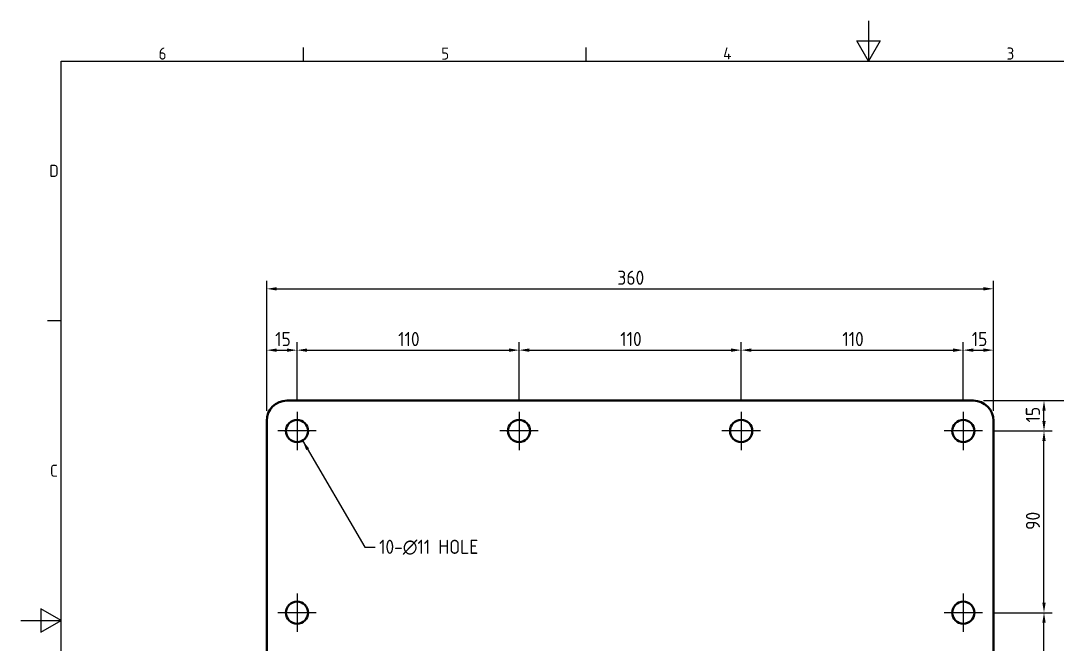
# Model space of a CAD drawing. Header units: millimetres. Extents: x 0 to 840, y 0 to 594.
# Drawn here: x 0 to 513, y 285 to 594 of the extents above; entities that cross this region are included whole.
import ezdxf

# ---------------------------------------------------------------- set-up
doc = ezdxf.new("R2010")
doc.units = ezdxf.units.MM
doc.header["$LTSCALE"] = 2
doc.linetypes.add('CHAIN', pattern=[0.7087, 0.4724, -0.0591, 0.1181, -0.0591])
doc.layers.get('0').update_dxf_attribs({"color": 3, "lineweight": 25, "true_color": 0x00ff00})
for name, color, linetype, lineweight, true_color in [('가시적인 것(ISO)', 3, 'Continuous', 40, 0x00ff00), ('기호(ISO)', 5, 'Continuous', 25, 0x0000ff), ('중심 표식(ISO)', 1, 'Continuous', 25, 0xff0000), ('치수(ISO)', 2, 'Continuous', 25, 0xffff00)]:
    doc.layers.add(name, color=color, linetype=linetype, lineweight=lineweight, true_color=true_color)
doc.layers.add('경계(ISO)', color=7, linetype='Continuous', lineweight=25)
doc.styles.add('문자 텍스트_PSTEK_POSCO', font='isocp.shx')
doc.styles.add('치수 텍스트_PSTEK_POSCO', font='isocp.shx')
doc.dimstyles.new('치수_PSTEK_POSCO', dxfattribs={"dimscale": 2, "dimtxt": 3.5, "dimasz": 2.5, "dimexe": 2, "dimexo": 2.5, "dimgap": 1, "dimtad": 1, "dimrnd": 1e-08, "dimdsep": 46, "dimtxsty": '치수 텍스트_PSTEK_POSCO', "dimcen": 0.09, "dimdle": 10, "dimclrd": 7, "dimclre": 7, "dimclrt": 2, "dimadec": 1, "dimazin": 2, "dimtfac": 1, "dimtmove": 0, "dimatfit": 3, "dimfxl": 1, "dimtolj": 1, "dimlwd": -1, "dimlwe": -1, "dimarcsym": 0})
doc.dimstyles.new('치수_PSTEK_POSCO$7', dxfattribs={"dimscale": 2, "dimtxt": 3.5, "dimasz": 2.5, "dimexe": 2, "dimexo": 2.5, "dimgap": 1, "dimtad": 1, "dimrnd": 1e-08, "dimdsep": 46, "dimtxsty": '치수 텍스트_PSTEK_POSCO', "dimcen": 0.09, "dimdle": 10, "dimclrd": 7, "dimclre": 7, "dimclrt": 2, "dimadec": 1, "dimazin": 2, "dimtfac": 1, "dimtmove": 0, "dimatfit": 3, "dimfxl": 1, "dimtolj": 1, "dimlwd": -1, "dimlwe": -1, "dimarcsym": 0})

# ---------------------------------------------------------------- blocks, each defined once
blk = doc.blocks.new('경계 Default Border')
at = {"layer": '경계(ISO)'}
for p, q in [((70, 287.0000076293945), (70, 290.4000091552734)), ((140, 287.0000076293945), (140, 290.4000091552734)), ((10, 222.7499961853027), (6.599999666213989, 222.7499961853027))]:
    blk.add_line(p, q, dxfattribs=at)
at = {"layer": '경계(ISO)', "flags": 128}
for points in [[(210, 297.0000076293945), (210, 287.0000076293945), (207.1132469177246, 292.0000076293945), (212.8867530822754, 292.0000076293945), (210, 287.0000076293945)], [(10, 10), (10, 287.0000076293945), (410, 287.0000076293945), (410, 10), (10, 10)], [(0, 148.5000038146973), (10, 148.5000038146973), (5, 151.3867473602295), (5, 145.6132507324219), (10, 148.5000038146973)]]:
    blk.add_lwpolyline(points, dxfattribs=at)
at = {"layer": '경계(ISO)', "color": 2, "true_color": 0xffff00, "char_height": 3.00000011920929, "attachment_point": 7, "style": '문자 텍스트_PSTEK_POSCO'}
for s, insert in [('6', (34.14453946055966, 287.3713945155963)), ('5', (104.1445394605597, 287.3713945155963)), ('4', (173.9734701308116, 287.4)), ('3', (244.1685395229535, 287.3713945155963)), ('D', (7.078270083685684, 258.3463944559917)), ('C', (7.244539400955009, 184.0963944559917))]:
    blk.add_mtext(s, dxfattribs=dict(at, insert=insert))
blk = doc.blocks.new('*D23')
at = {"layer": 'Defpoints', "color": 0, "transparency": 16777216}
for p in [(481.8531643930277, 461.2702212353765), (121.8531643930278, 395.9027482366935), (481.8531643930277, 395.9027482366938)]:
    blk.add_point(p, dxfattribs=at)
at = {"layer": '치수(ISO)', "color": 7, "transparency": 16777216}
for p, q in [((121.8531643930278, 400.9027482366935), (121.8531643930278, 465.2702212353765)), ((481.8531643930277, 400.9027482366938), (481.8531643930277, 465.2702212353765)), ((126.8531643930278, 461.2702212353765), (476.8531643930277, 461.2702212353765))]:
    blk.add_line(p, q, dxfattribs=at)
for points in [[(126.8531643930278, 462.1035545687099), (126.8531643930278, 460.4368879020432), (121.8531643930278, 461.2702212353765)], [(476.8531643930277, 462.1035545687099), (476.8531643930277, 460.4368879020432), (481.8531643930277, 461.2702212353765)]]:
    blk.add_solid(points, dxfattribs=at)
at = {"layer": '치수(ISO)', "color": 2, "transparency": 16777216, "insert": (295.5504084875159, 466.7702212353765), "char_height": 7, "attachment_point": 4, "style": '치수 텍스트_PSTEK_POSCO'}
blk.add_mtext('\\A1;360', dxfattribs=at)
blk = doc.blocks.new('*D24')
at = {"layer": 'Defpoints', "color": 0, "transparency": 16777216}
for p in [(471.8531643930277, 405.9027482366938), (471.8531643930278, 195.9027482366937), (531.8531643930278, 195.9027482366937)]:
    blk.add_point(p, dxfattribs=at)
at = {"layer": '치수(ISO)', "color": 7, "transparency": 16777216}
for p, q in [((476.8531643930277, 405.9027482366938), (535.8531643930279, 405.9027482366938)), ((531.8531643930279, 400.9027482366938), (531.8531643930278, 200.9027482366937)), ((476.8531643930278, 195.9027482366937), (535.8531643930278, 195.9027482366937))]:
    blk.add_line(p, q, dxfattribs=at)
for points in [[(531.0198310596945, 400.9027482366938), (532.6864977263613, 400.9027482366938), (531.8531643930279, 405.9027482366938)], [(531.0198310596944, 200.9027482366937), (532.6864977263612, 200.9027482366937), (531.8531643930278, 195.9027482366937)]]:
    blk.add_solid(points, dxfattribs=at)
at = {"layer": '치수(ISO)', "color": 2, "transparency": 16777216, "insert": (526.3524754166498, 295.211114378426), "char_height": 7, "attachment_point": 4, "rotation": 90, "style": '치수 텍스트_PSTEK_POSCO'}
blk.add_mtext('\\A1;210', dxfattribs=at)
blk = doc.blocks.new('*D25')
at = {"layer": 'Defpoints', "color": 0, "transparency": 16777216}
for p in [(136.8531643930277, 430.9027482366937), (121.8531643930278, 395.9027482366935), (136.8531643930277, 400.4027482366936)]:
    blk.add_point(p, dxfattribs=at)
at = {"layer": '치수(ISO)', "color": 7, "transparency": 16777216}
for p, q in [((121.8531643930278, 400.9027482366935), (121.8531643930278, 434.9027482366937)), ((136.8531643930277, 405.4027482366936), (136.8531643930277, 434.9027482366937)), ((126.8531643930278, 430.9027482366937), (131.8531643930277, 430.9027482366937))]:
    blk.add_line(p, q, dxfattribs=at)
for points in [[(126.8531643930278, 431.736081570027), (126.8531643930278, 430.0694149033604), (121.8531643930278, 430.9027482366937)], [(131.8531643930277, 431.736081570027), (131.8531643930277, 430.0694149033604), (136.8531643930277, 430.9027482366937)]]:
    blk.add_solid(points, dxfattribs=at)
at = {"layer": '치수(ISO)', "color": 2, "transparency": 16777216, "insert": (126.0381896461972, 436.4027482366937), "char_height": 7, "attachment_point": 4, "style": '치수 텍스트_PSTEK_POSCO'}
blk.add_mtext('\\A1;15', dxfattribs=at)
blk = doc.blocks.new('*D26')
at = {"layer": 'Defpoints', "color": 0, "transparency": 16777216}
for p in [(246.8531643930277, 430.9027482366937), (136.8531643930277, 400.4027482366936), (246.8531643930277, 400.4027482366936)]:
    blk.add_point(p, dxfattribs=at)
at = {"layer": '치수(ISO)', "color": 7, "transparency": 16777216}
for p, q in [((136.8531643930277, 405.4027482366936), (136.8531643930277, 434.9027482366937)), ((246.8531643930277, 405.4027482366936), (246.8531643930277, 434.9027482366937)), ((141.8531643930277, 430.9027482366937), (241.8531643930277, 430.9027482366937))]:
    blk.add_line(p, q, dxfattribs=at)
for points in [[(141.8531643930277, 431.736081570027), (141.8531643930277, 430.0694149033604), (136.8531643930277, 430.9027482366937)], [(241.8531643930277, 431.736081570027), (241.8531643930277, 430.0694149033604), (246.8531643930277, 430.9027482366937)]]:
    blk.add_solid(points, dxfattribs=at)
at = {"layer": '치수(ISO)', "color": 2, "transparency": 16777216, "insert": (186.9704084875159, 436.4027482366937), "char_height": 7, "attachment_point": 4, "style": '치수 텍스트_PSTEK_POSCO'}
blk.add_mtext('\\A1;110', dxfattribs=at)
blk = doc.blocks.new('*D27')
at = {"layer": 'Defpoints', "color": 0, "transparency": 16777216}
for p in [(356.8531643930278, 430.9027482366937), (246.8531643930277, 400.4027482366936), (356.8531643930278, 400.4027482366937)]:
    blk.add_point(p, dxfattribs=at)
at = {"layer": '치수(ISO)', "color": 7, "transparency": 16777216}
for p, q in [((246.8531643930277, 405.4027482366936), (246.8531643930277, 434.9027482366937)), ((356.8531643930278, 405.4027482366937), (356.8531643930278, 434.9027482366937)), ((251.8531643930277, 430.9027482366937), (351.8531643930278, 430.9027482366937))]:
    blk.add_line(p, q, dxfattribs=at)
for points in [[(251.8531643930277, 431.736081570027), (251.8531643930277, 430.0694149033604), (246.8531643930277, 430.9027482366937)], [(351.8531643930278, 431.736081570027), (351.8531643930278, 430.0694149033604), (356.8531643930278, 430.9027482366937)]]:
    blk.add_solid(points, dxfattribs=at)
at = {"layer": '치수(ISO)', "color": 2, "transparency": 16777216, "insert": (296.9704084875159, 436.4027482366937), "char_height": 7, "attachment_point": 4, "style": '치수 텍스트_PSTEK_POSCO'}
blk.add_mtext('\\A1;110', dxfattribs=at)
blk = doc.blocks.new('*D28')
at = {"layer": 'Defpoints', "color": 0, "transparency": 16777216}
for p in [(466.8531643930277, 430.9027482366937), (356.8531643930278, 400.4027482366937), (466.8531643930277, 400.4027482366937)]:
    blk.add_point(p, dxfattribs=at)
at = {"layer": '치수(ISO)', "color": 7, "transparency": 16777216}
for p, q in [((356.8531643930278, 405.4027482366937), (356.8531643930278, 434.9027482366937)), ((466.8531643930277, 405.4027482366937), (466.8531643930277, 434.9027482366937)), ((361.8531643930278, 430.9027482366937), (461.8531643930277, 430.9027482366937))]:
    blk.add_line(p, q, dxfattribs=at)
for points in [[(361.8531643930278, 431.736081570027), (361.8531643930278, 430.0694149033604), (356.8531643930278, 430.9027482366937)], [(461.8531643930277, 431.736081570027), (461.8531643930277, 430.0694149033604), (466.8531643930277, 430.9027482366937)]]:
    blk.add_solid(points, dxfattribs=at)
at = {"layer": '치수(ISO)', "color": 2, "transparency": 16777216, "insert": (406.970408487516, 436.4027482366937), "char_height": 7, "attachment_point": 4, "style": '치수 텍스트_PSTEK_POSCO'}
blk.add_mtext('\\A1;110', dxfattribs=at)
blk = doc.blocks.new('*D29')
at = {"layer": 'Defpoints', "color": 0, "transparency": 16777216}
for p in [(481.8531643930277, 430.9027482366937), (466.8531643930277, 400.4027482366937), (481.8531643930277, 395.9027482366938)]:
    blk.add_point(p, dxfattribs=at)
at = {"layer": '치수(ISO)', "color": 7, "transparency": 16777216}
for p, q in [((466.8531643930277, 405.4027482366937), (466.8531643930277, 434.9027482366937)), ((481.8531643930277, 400.9027482366938), (481.8531643930277, 434.9027482366937)), ((471.8531643930277, 430.9027482366937), (476.8531643930277, 430.9027482366937))]:
    blk.add_line(p, q, dxfattribs=at)
for points in [[(471.8531643930277, 431.736081570027), (471.8531643930277, 430.0694149033604), (466.8531643930277, 430.9027482366937)], [(476.8531643930277, 431.736081570027), (476.8531643930277, 430.0694149033604), (481.8531643930277, 430.9027482366937)]]:
    blk.add_solid(points, dxfattribs=at)
at = {"layer": '치수(ISO)', "color": 2, "transparency": 16777216, "insert": (471.0781896461971, 436.4027482366937), "char_height": 7, "attachment_point": 4, "style": '치수 텍스트_PSTEK_POSCO'}
blk.add_mtext('\\A1;15', dxfattribs=at)
blk = doc.blocks.new('*D31')
at = {"layer": 'Defpoints', "color": 0, "transparency": 16777216}
for p in [(476.3531643930278, 300.9027482366937), (506.8531643930278, 300.9027482366937), (476.3531643930278, 210.9027482366937)]:
    blk.add_point(p, dxfattribs=at)
at = {"layer": '치수(ISO)', "color": 7, "transparency": 16777216}
for p, q in [((481.3531643930278, 300.9027482366937), (510.8531643930278, 300.9027482366937)), ((506.8531643930278, 215.9027482366937), (506.8531643930278, 295.9027482366937)), ((481.3531643930278, 210.9027482366937), (510.8531643930278, 210.9027482366937))]:
    blk.add_line(p, q, dxfattribs=at)
for points in [[(506.0198310596945, 295.9027482366937), (507.6864977263612, 295.9027482366937), (506.8531643930278, 300.9027482366937)], [(506.0198310596945, 215.9027482366937), (507.6864977263612, 215.9027482366937), (506.8531643930278, 210.9027482366937)]]:
    blk.add_solid(points, dxfattribs=at)
at = {"layer": '치수(ISO)', "color": 2, "transparency": 16777216, "insert": (501.3531643930278, 251.9250175843513), "char_height": 7, "attachment_point": 4, "rotation": 90, "style": '치수 텍스트_PSTEK_POSCO'}
blk.add_mtext('\\A1;90', dxfattribs=at)
blk = doc.blocks.new('*D32')
at = {"layer": 'Defpoints', "color": 0, "transparency": 16777216}
for p in [(476.3531643930278, 390.9027482366937), (506.8531643930279, 390.9027482366937), (476.3531643930278, 300.9027482366937)]:
    blk.add_point(p, dxfattribs=at)
at = {"layer": '치수(ISO)', "color": 7, "transparency": 16777216}
for p, q in [((481.3531643930278, 390.9027482366937), (510.8531643930279, 390.9027482366937)), ((506.8531643930278, 305.9027482366937), (506.8531643930279, 385.9027482366937)), ((481.3531643930278, 300.9027482366937), (510.8531643930278, 300.9027482366937))]:
    blk.add_line(p, q, dxfattribs=at)
for points in [[(506.0198310596946, 385.9027482366937), (507.6864977263612, 385.9027482366937), (506.8531643930279, 390.9027482366937)], [(506.0198310596945, 305.9027482366937), (507.6864977263612, 305.9027482366937), (506.8531643930278, 300.9027482366937)]]:
    blk.add_solid(points, dxfattribs=at)
at = {"layer": '치수(ISO)', "color": 2, "transparency": 16777216, "insert": (501.3531643930278, 341.9250175843513), "char_height": 7, "attachment_point": 4, "rotation": 90, "style": '치수 텍스트_PSTEK_POSCO'}
blk.add_mtext('\\A1;90', dxfattribs=at)
blk = doc.blocks.new('*D33')
at = {"layer": 'Defpoints', "color": 0, "transparency": 16777216}
for p in [(471.8531643930277, 405.9027482366938), (506.8531643930279, 405.9027482366938), (476.3531643930278, 390.9027482366937)]:
    blk.add_point(p, dxfattribs=at)
at = {"layer": '치수(ISO)', "color": 7, "transparency": 16777216}
for p, q in [((476.8531643930277, 405.9027482366938), (510.8531643930279, 405.9027482366938)), ((506.8531643930279, 395.9027482366937), (506.8531643930279, 400.9027482366938)), ((481.3531643930278, 390.9027482366937), (510.8531643930279, 390.9027482366937))]:
    blk.add_line(p, q, dxfattribs=at)
for points in [[(506.0198310596946, 400.9027482366938), (507.6864977263612, 400.9027482366938), (506.8531643930279, 405.9027482366938)], [(506.0198310596946, 395.9027482366937), (507.6864977263612, 395.9027482366937), (506.8531643930279, 390.9027482366937)]]:
    blk.add_solid(points, dxfattribs=at)
at = {"layer": '치수(ISO)', "color": 2, "transparency": 16777216, "insert": (501.3531643930278, 395.1277734898632), "char_height": 7, "attachment_point": 4, "rotation": 90, "style": '치수 텍스트_PSTEK_POSCO'}
blk.add_mtext('\\A1;15', dxfattribs=at)

msp = doc.modelspace()

# ---------------------------------------------------------------- linework, layer by layer
at = {"layer": '가시적인 것(ISO)'}
for p, q in [((131.8531643930278, 405.9027482366935), (471.8531643930277, 405.9027482366937)), ((121.8531643930278, 205.9027482366935), (121.8531643930278, 395.9027482366935)), ((481.8531643930277, 395.9027482366938), (481.8531643930278, 205.9027482366937))]:
    msp.add_line(p, q, dxfattribs=at)
for centre in [(136.8531643930277, 390.9027482366935), (246.8531643930277, 390.9027482366935), (356.8531643930278, 390.9027482366937), (466.8531643930277, 390.9027482366936), (136.8531643930277, 300.9027482366935), (466.8531643930278, 300.9027482366937)]:
    msp.add_circle(centre, 5.5, dxfattribs=at)
for centre, start, end in [((131.8531643930278, 395.9027482366935), 90, 180), ((471.8531643930277, 395.9027482366937), 0, 90)]:
    msp.add_arc(centre, 10, start, end, dxfattribs=at)
at = {"layer": '중심 표식(ISO)', "linetype": 'CHAIN'}
for p, q in [((136.8531643930277, 400.4027482366936), (136.8531643930277, 381.4027482366935)), ((246.8531643930277, 400.4027482366936), (246.8531643930277, 381.4027482366935)), ((356.8531643930278, 400.4027482366937), (356.8531643930278, 381.4027482366936)), ((466.8531643930277, 400.4027482366937), (466.8531643930277, 381.4027482366936)), ((146.3531643930277, 390.9027482366935), (127.3531643930278, 390.9027482366935)), ((256.3531643930277, 390.9027482366935), (237.3531643930277, 390.9027482366935)), ((366.3531643930278, 390.9027482366937), (347.3531643930278, 390.9027482366937)), ((476.3531643930278, 390.9027482366937), (457.3531643930277, 390.9027482366937)), ((136.8531643930277, 310.4027482366935), (136.8531643930277, 291.4027482366935)), ((466.8531643930278, 310.4027482366937), (466.8531643930278, 291.4027482366937)), ((146.3531643930277, 300.9027482366935), (127.3531643930278, 300.9027482366935)), ((476.3531643930278, 300.9027482366937), (457.3531643930278, 300.9027482366937))]:
    msp.add_line(p, q, dxfattribs=at)

# ---------------------------------------------------------------- block references
at = {"xscale": 2, "yscale": 2, "zscale": 2}
msp.add_blockref('경계 Default Border', (0, 0), dxfattribs=at)

# ---------------------------------------------------------------- texts
at = {"layer": '기호(ISO)', "color": 2, "true_color": 0xffff00, "insert": (177.5114894577321, 333.3019598765696), "char_height": 6.99999988079071, "width": 57.42989300489427, "attachment_point": 4, "line_spacing_factor": 0.612500011920929, "style": '치수 텍스트_PSTEK_POSCO'}
msp.add_mtext('{10-\\fAIGDT|b0|i0;\\H7.0000;n\\fisocp|b0|i0;\\H7.0000;11 HOLE}', dxfattribs=at)

# ---------------------------------------------------------------- dimensions: what is measured, and where the dimension line sits
at = {"layer": '치수(ISO)', "color": 7}
dim = msp.add_linear_dim(base=(481.8531643930277, 461.2702212353765), p1=(121.8531643930278, 395.9027482366935), p2=(481.8531643930277, 395.9027482366938), dimstyle='치수_PSTEK_POSCO', override={"dimdec": 2, "dimtp": 0, "dimtm": -0, "dimtdec": 2, "dimtofl": 0, "dimatfit": 1}, dxfattribs=at)
dim.commit()
dim.dimension.update_dxf_attribs({"geometry": '*D23', "text_midpoint": (301.8531643930277, 461.2702212353765), "dimtype": 160})
for base, p1, p2, angle, picture, middle in [((136.8531643930277, 430.9027482366937), (121.8531643930278, 395.9027482366935), (136.8531643930277, 400.4027482366936), 180, '*D25', (129.3331643930277, 430.9027482366937)), ((246.8531643930277, 430.9027482366937), (136.8531643930277, 400.4027482366936), (246.8531643930277, 400.4027482366936), 180, '*D26', (191.8731643930277, 430.9027482366937)), ((356.8531643930278, 430.9027482366937), (246.8531643930277, 400.4027482366936), (356.8531643930278, 400.4027482366937), 180, '*D27', (301.8731643930277, 430.9027482366937)), ((466.8531643930277, 430.9027482366937), (356.8531643930278, 400.4027482366937), (466.8531643930277, 400.4027482366937), 180, '*D28', (411.8731643930278, 430.9027482366937)), ((481.8531643930277, 430.9027482366937), (466.8531643930277, 400.4027482366937), (481.8531643930277, 395.9027482366938), 180, '*D29', (474.3731643930277, 430.9027482366937)), ((531.8531643930278, 195.9027482366937), (471.8531643930277, 405.9027482366938), (471.8531643930278, 195.9027482366937), 270, '*D24', (531.8531643930278, 300.9027482366938)), ((506.8531643930279, 405.9027482366938), (476.3531643930278, 390.9027482366937), (471.8531643930277, 405.9027482366938), 90, '*D33', (506.8531643930278, 398.4227482366938)), ((506.8531643930279, 390.9027482366937), (476.3531643930278, 300.9027482366937), (476.3531643930278, 390.9027482366937), 90, '*D32', (506.8531643930278, 345.9227482366937)), ((506.8531643930278, 300.9027482366937), (476.3531643930278, 210.9027482366937), (476.3531643930278, 300.9027482366937), 90, '*D31', (506.8531643930278, 255.9227482366937))]:
    dim = msp.add_linear_dim(base=base, p1=p1, p2=p2, angle=angle, dimstyle='치수_PSTEK_POSCO', override={"dimdec": 2, "dimtp": 0, "dimtm": -0, "dimtdec": 2, "dimtofl": 0, "dimatfit": 1}, dxfattribs=at)
    dim.commit()
    dim.dimension.update_dxf_attribs({"geometry": picture, "text_midpoint": middle, "dimtype": 160})

# ---------------------------------------------------------------- leaders
at = {"layer": '기호(ISO)', "color": 7, "annotation_type": 0, "has_hookline": 1, "hookline_direction": 0, "text_width": 53.37119595590048}
msp.add_leader([(139.6031643930287, 386.1396085158797), (170.5114894577321, 333.3019598765696), (175.5114894577321, 333.3019598765696)], dimstyle='치수_PSTEK_POSCO$7', override={"dimtad": 0}, dxfattribs=at)

doc.saveas('drawing.dxf')
